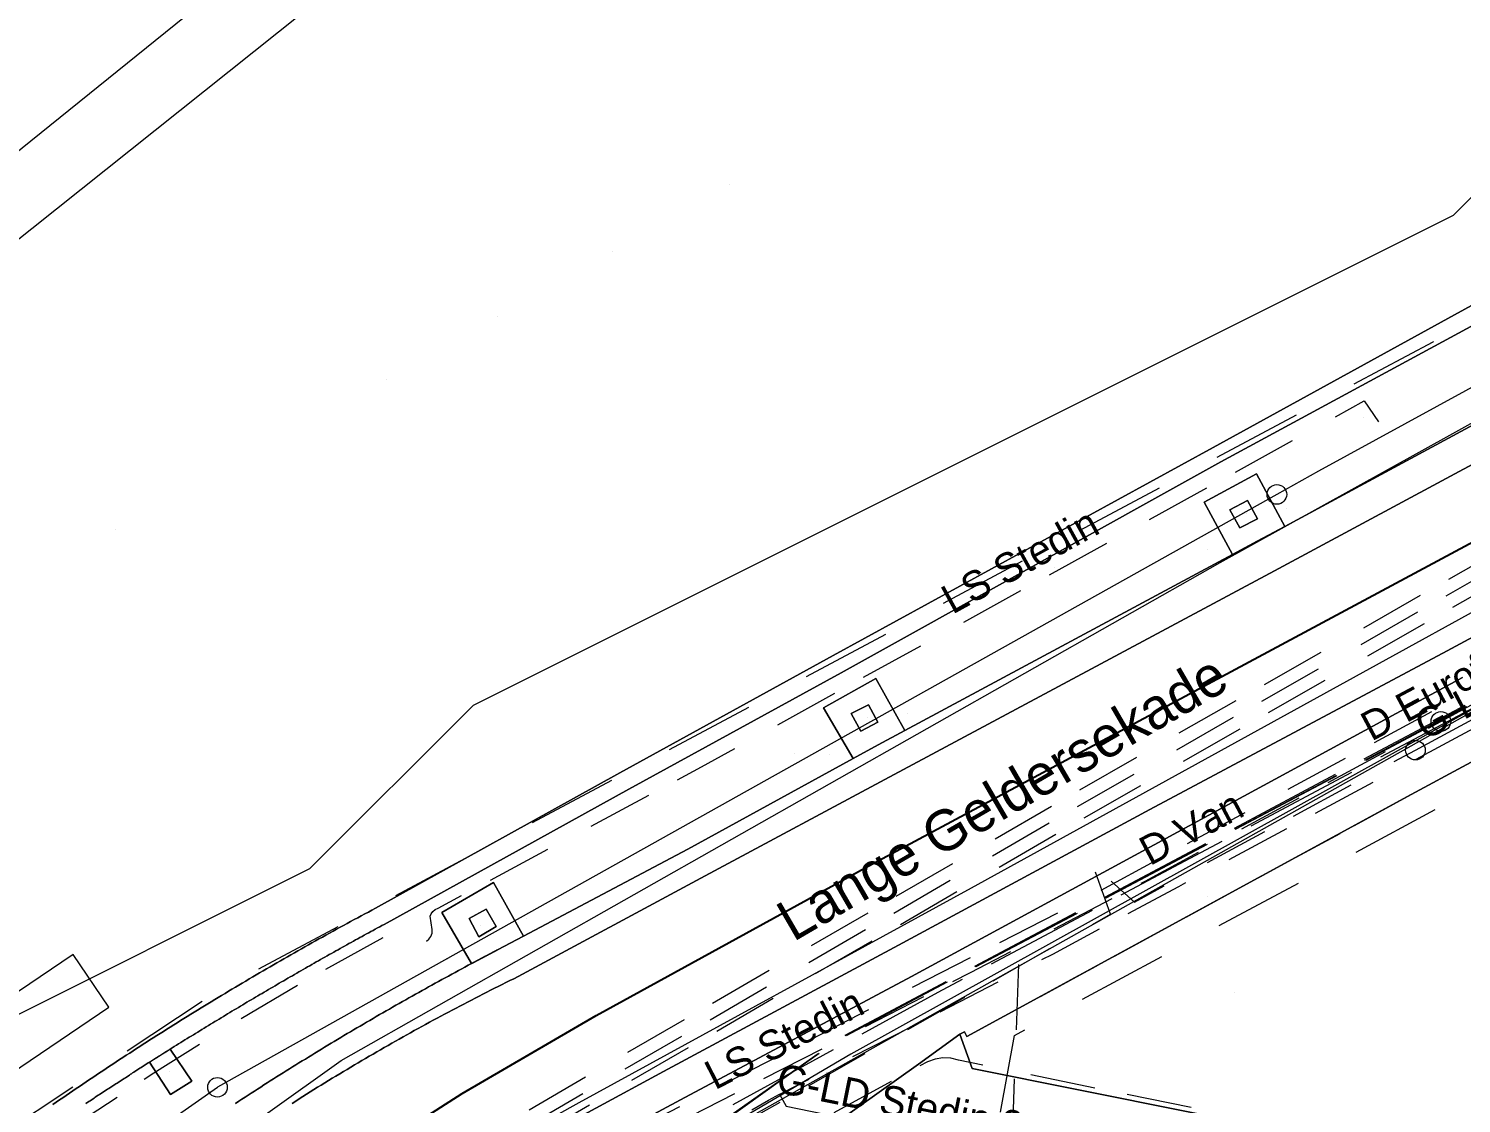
# Model space of a CAD drawing. Header units: metres. Extents: x 0 to 105485, y 0 to 425721.
# Drawn here: x 104823.9 to 104867.75, y 425340.32 to 425373.22 of the extents above; entities that cross this region are included whole.
import ezdxf
from ezdxf.enums import TextEntityAlignment as Align

# ---------------------------------------------------------------- set-up
doc = ezdxf.new("R2010")
doc.units = ezdxf.units.M
doc.header["$MEASUREMENT"] = 0
for name, pattern in [('IE-TERREINAFSCHEIDING_KUNSTMATIG-SO', [11, 4, -1, 4, -2]), ('KG-PERCEEL-SO', [19, 5.5, -4, 5.5, -4]), ('KL-GAS_LD-SO', [13, 4, -2, 4, -3]), ('KL-LS-SO', [13, 4, -2, 4, -3]), ('KL-MS-SO', [13, 4, -2, 4, -3]), ('KL-TELECOM-SO', [9, 7, -2])]:
    doc.linetypes.add(name, pattern=pattern)
for name, color, linetype, lineweight in [('B-OI-KL-DATA_HULPSTUK-S', 90, 'Continuous', 18), ('B-OI-KL-DATA_MANTELBUIS-G', 90, 'Continuous', 18), ('B-OI-KL-DATA_TELECOM-G', 90, 'KL-TELECOM-SO', 18), ('B-OI-KL-DATA_TELECOM-T', 90, 'KL-TELECOM-SO', 18), ('B-OI-KL-ET_HULPSTUK-S', 10, 'Continuous', 18), ('B-OI-KL-ET_LS-G', 190, 'KL-LS-SO', 18), ('B-OI-KL-ET_LS-T', 190, 'KL-LS-SO', 18), ('B-OI-KL-ET_MS-G', 130, 'KL-MS-SO', 18), ('B-OI-KL-GAS_LD-G', 50, 'KL-GAS_LD-SO', 18), ('B-OI-KL-GAS_LD-T', 50, 'KL-GAS_LD-SO', 18), ('B-XX-GK-KADEMUUR-G', 150, 'Continuous', 18), ('B-XX-GR-BOOM-G', 90, 'Continuous', 13), ('B-XX-GR-GROENVOORZIENING-G', 80, 'Continuous', 18), ('B-XX-IE-HERDENKINGSMONUMENT-G', 7, 'Continuous', 18), ('B-XX-IE-MEUBILAIR-G', 7, 'Continuous', 18), ('B-XX-IE-MEUBILAIR_WATERWEGMEUBILAIR-G', 150, 'Continuous', 18), ('B-XX-IE-TERREINAFSCHEIDING_KUNSTMATIG_HEKWERK-G', 20, 'IE-TERREINAFSCHEIDING_KUNSTMATIG-SO', 18), ('B-XX-KG-GRENS_PERCEEL-G', 150, 'KG-PERCEEL-SO', 18), ('B-XX-KW-KUNSTWERK_STEIGER-G', 170, 'Continuous', 18), ('B-XX-OG-BEBOUWING_STRAATNAAM-T', 7, 'Continuous', 18), ('B-XX-OG-GRENS-G', 7, 'Continuous', 18), ('B-XX-OG-WATER_HAVEN-G', 170, 'Continuous', 18), ('B-XX-VH-GESLOTENVERHARDING-G', 10, 'Continuous', 18), ('B-XX-VH-ONVERHARD_ZAND-G', 210, 'Continuous', 18), ('B-XX-VH-OPENVERHARDING_BETONSTRAATSTEEN-G', 90, 'Continuous', 18), ('B-XX-VH-OPENVERHARDING_SIERBESTRATING-G', 90, 'Continuous', 18), ('B-XX-VH-OPENVERHARDING_STRAATBAKSTEEN-G', 90, 'Continuous', 18)]:
    doc.layers.add(name, color=color, linetype=linetype, lineweight=lineweight)
doc.layers.add('GIS-WEGVAKKEN', color=2, linetype='Continuous')

msp = doc.modelspace()

# ---------------------------------------------------------------- linework, layer by layer
at = {"layer": 'B-OI-KL-DATA_HULPSTUK-S'}
for centre in [(104862.1, 425358.96), (104862.1, 425358.96), (104829.68, 425340.81), (104829.68, 425340.81)]:
    msp.add_circle(centre, 0.3, dxfattribs=at)
at = {"layer": 'B-OI-KL-DATA_MANTELBUIS-G', "ltscale": 0.5, "flags": 128}
for points in [[(104889.74, 425375.83), (104886.63, 425372.39), (104863.37, 425359.67), (104862.1, 425358.96)], [(104799.24, 425314.63), (104804.63, 425319.9), (104805.54, 425320.8), (104806.81, 425322.05), (104826.88, 425336.93), (104833.47, 425341.63), (104860.36, 425356.88), (104879.85, 425367.68), (104886.06, 425371.12), (104886.73, 425371.56), (104887.37, 425372.04), (104887.96, 425372.58), (104888.51, 425373.16), (104889.01, 425373.79), (104889.46, 425374.45), (104889.97, 425375), (104890.45, 425375.52)], [(104812.76, 425301.85), (104815.59, 425308.8), (104822.61, 425326.1), (104823.15, 425327.13), (104823.76, 425328.12), (104824.45, 425329.06), (104825.2, 425329.94), (104828.64, 425333.31), (104829.36, 425333.83), (104831.12, 425334.98), (104840.75, 425340.34), (104852.76, 425346.92), (104881.06, 425362.51), (104882.32, 425363.22), (104895.92, 425373.18)], [(104906.97, 425368.44), (104906.94, 425368.4), (104906.17, 425367.3), (104902.22, 425361.65), (104892.71, 425362.61), (104891.59, 425362.75), (104890.46, 425362.8), (104889.33, 425362.74), (104888.21, 425362.58), (104887.11, 425362.33), (104886.03, 425361.98), (104884.99, 425361.54), (104879.01, 425358.45), (104839.67, 425336.35), (104828.03, 425328.9), (104823.01, 425323.59), (104820.31, 425317.24), (104815.59, 425308.8), (104813.34, 425304.79), (104811.19, 425305.22), (104807.76, 425306.58), (104806.41, 425307.11), (104802.64, 425308.61), (104802.64, 425308.61)], [(104862.1, 425358.96), (104829.68, 425340.81)], [(104879.12, 425358.51), (104849.06, 425341.82)], [(104849.06, 425341.82), (104843.91, 425338.79), (104838.83, 425335.62), (104833.84, 425332.32), (104829.03, 425328.96)], [(104796.14, 425280.85), (104796.57, 425282.69), (104798.8, 425292.26), (104799.43, 425295.02), (104802.71, 425309.53), (104803.06, 425311.02), (104803.96, 425314.87), (104805.54, 425320.8), (104806.07, 425322.8), (104817.51, 425332.28), (104829.68, 425340.81)]]:
    msp.add_lwpolyline(points, dxfattribs=at)
at = {"layer": 'B-OI-KL-DATA_TELECOM-G', "ltscale": 0.5, "flags": 128}
for points in [[(104804.18, 425279.81), (104805.36, 425284.85), (104807.82, 425293.82), (104809.06, 425296.35), (104810.51, 425301.27), (104813.02, 425308.39), (104817.82, 425317.66), (104822.44, 425323.78), (104824.53, 425326.02), (104831.18, 425331.11), (104842.74, 425338.79), (104851.73, 425343.72), (104867.99, 425352.37), (104872.6, 425354.9), (104886.84, 425362.72), (104890.36, 425364.46), (104892.8, 425364.99), (104895.12, 425364.84), (104895.55, 425364.92), (104895.84, 425365.16), (104899.86, 425371.49)], [(104804.18, 425279.81), (104805.36, 425284.85), (104807.82, 425293.82), (104809.06, 425296.35), (104810.51, 425301.27), (104813.02, 425308.39), (104817.82, 425317.66), (104822.44, 425323.78), (104824.53, 425326.02), (104831.18, 425331.11), (104842.74, 425338.79), (104851.73, 425343.72), (104867.99, 425352.37), (104872.6, 425354.9), (104886.84, 425362.72), (104890.36, 425364.46), (104892.8, 425364.99), (104895.12, 425364.84), (104895.55, 425364.92), (104895.84, 425365.16), (104899.86, 425371.49)], [(104803.97, 425279.84), (104806.49, 425291.07), (104807.32, 425293.83), (104808.78, 425296.25), (104809.54, 425299.97), (104818.8, 425318.83), (104821.33, 425323.99), (104828.08, 425329.1), (104839.11, 425335.4), (104845.31, 425339.89), (104848.66, 425342.26), (104863.96, 425350.36), (104887.03, 425362.66), (104897.07, 425364.83), (104901.01, 425371)], [(104804.01, 425279.84), (104806.5, 425291.1), (104807.3, 425293.8), (104808.8, 425296.2), (104809.5, 425300), (104818.8, 425318.8), (104821.3, 425324), (104828.1, 425329.1), (104839.1, 425335.4), (104845.3, 425339.9), (104848.7, 425342.3), (104887, 425362.7), (104896.3, 425365), (104900.8, 425371.09)], [(104804.01, 425279.84), (104806.5, 425291.1), (104807.3, 425293.8), (104808.8, 425296.2), (104809.5, 425300), (104818.8, 425318.8), (104821.3, 425324), (104828.1, 425329.1), (104839.1, 425335.4), (104848.7, 425342.3), (104887, 425362.7), (104896.3, 425365), (104900.8, 425371.09)], [(104804.01, 425279.84), (104806.5, 425291.1), (104807.3, 425293.8), (104808.8, 425296.2), (104809.5, 425300), (104818.8, 425318.8), (104821.3, 425324), (104828.1, 425329.1), (104839.1, 425335.4), (104845.3, 425339.9), (104848.7, 425342.3), (104864, 425350.4), (104887, 425362.7), (104896.3, 425365), (104900.8, 425371.09)], [(104804.01, 425279.84), (104806.5, 425291.1), (104807.3, 425293.8), (104808.8, 425296.2), (104809.5, 425300), (104818.8, 425318.8), (104821.3, 425324), (104828.1, 425329.1), (104839.1, 425335.4), (104848.7, 425342.3), (104887, 425362.7), (104896.3, 425365), (104900.8, 425371.09)], [(104804.01, 425279.84), (104806.5, 425291.1), (104807.3, 425293.8), (104808.8, 425296.2), (104809.5, 425300), (104818.8, 425318.8), (104821.3, 425324), (104828.1, 425329.1), (104839.1, 425335.4), (104845.3, 425339.9), (104848.7, 425342.3), (104887, 425362.7), (104896.3, 425365), (104900.8, 425371.09)], [(104804.01, 425279.84), (104806.5, 425291.1), (104807.3, 425293.8), (104808.8, 425296.2), (104809.5, 425300), (104818.8, 425318.8), (104821.3, 425324), (104828.1, 425329.1), (104839.1, 425335.4), (104845.3, 425339.9), (104848.7, 425342.3), (104887, 425362.7), (104896.3, 425365), (104900.8, 425371.09)], [(104804.01, 425279.84), (104806.5, 425291.1), (104807.3, 425293.8), (104808.8, 425296.2), (104809.5, 425300), (104818.8, 425318.8), (104821.3, 425324), (104828.1, 425329.1), (104839.1, 425335.4), (104845.3, 425339.9), (104848.7, 425342.3), (104864, 425350.4), (104887, 425362.7), (104897.1, 425364.8), (104901.05, 425370.98)]]:
    msp.add_lwpolyline(points, dxfattribs=at)
at = {"layer": 'B-OI-KL-ET_HULPSTUK-S'}
for centre in [(104867.12, 425352.01), (104866.34, 425351.13)]:
    msp.add_circle(centre, 0.3, dxfattribs=at)
at = {"layer": 'B-OI-KL-ET_LS-G', "ltscale": 0.5, "flags": 128}
for points in [[(104830.92, 425334.84), (104837.22, 425338.5), (104856, 425349.41), (104892.42, 425370.22), (104893.63, 425370.96), (104894.8, 425371.76), (104895.93, 425372.62), (104896.37, 425372.98)], [(104831.12, 425334.5), (104856.2, 425349.06), (104891.84, 425369.42), (104892.56, 425369.83), (104893.81, 425370.59), (104895.02, 425371.41), (104896.18, 425372.29), (104896.79, 425372.81)], [(104866.34, 425351.13), (104882.03, 425359.6), (104882.2, 425359.7), (104882.38, 425359.79), (104881.84, 425361.43), (104882.94, 425360.08), (104884.26, 425360.67), (104884.99, 425360.95), (104885.73, 425361.2), (104886.48, 425361.43), (104887.23, 425361.64), (104887.99, 425361.82), (104888.76, 425361.97), (104889.53, 425362.1), (104890.31, 425362.21), (104891.09, 425362.29), (104891.87, 425362.34), (104892.65, 425362.37), (104893.43, 425362.37), (104894.22, 425362.35), (104895, 425362.3), (104895.78, 425362.23), (104896.56, 425362.13), (104896.86, 425364.19)], [(104832.96, 425332.55), (104833.17, 425332.84), (104833.42, 425333.11), (104833.69, 425333.36), (104833.98, 425333.58), (104834.13, 425333.67), (104839.57, 425337.1), (104841.23, 425338.42), (104842.06, 425338.85), (104852.72, 425344.32), (104854.22, 425345.11), (104854.71, 425345.36), (104858.07, 425347.12), (104860.53, 425348.45), (104867.12, 425352.01), (104871.21, 425354.22), (104881.73, 425359.91), (104882.69, 425360.38), (104883.67, 425360.82), (104884.67, 425361.21), (104885.68, 425361.56), (104886.71, 425361.86), (104887.76, 425362.11), (104888.81, 425362.32), (104889.87, 425362.48), (104890.94, 425362.6), (104892.02, 425362.66), (104893.1, 425362.68), (104894.17, 425362.65), (104895.25, 425362.58), (104896.32, 425362.45), (104897.39, 425362.28), (104898.44, 425362.07)], [(104819.76, 425335.57), (104820.18, 425335.85), (104820.44, 425336.33), (104825.43, 425339.73), (104827.73, 425341.25), (104830.06, 425342.71), (104832.43, 425344.11), (104834.84, 425345.44), (104834.98, 425345.54), (104835.14, 425345.59), (104835.3, 425345.58), (104835.42, 425345.52), (104835.66, 425345.32), (104835.75, 425345.26), (104835.85, 425345.23), (104835.96, 425345.24), (104836.06, 425345.27), (104836.15, 425345.34), (104836.21, 425345.43), (104836.25, 425345.53), (104836.25, 425345.64), (104836.19, 425346.05), (104836.22, 425346.12), (104836.27, 425346.19), (104836.34, 425346.25), (104836.43, 425346.29), (104844.49, 425350.62), (104864.77, 425361.82), (104865.21, 425361.18)], [(104836.9, 425331.65), (104837.08, 425331.61), (104837.25, 425332.53), (104837.28, 425332.58), (104837.33, 425332.62), (104841.57, 425335.04), (104841.74, 425335.19), (104841.85, 425335.38), (104841.89, 425335.58), (104841.87, 425335.78), (104841.78, 425335.96), (104841.62, 425336.09), (104841.43, 425336.18), (104841.21, 425336.2), (104841.05, 425336.2), (104840.9, 425336.18), (104840.76, 425336.13), (104840.62, 425336.07), (104836.55, 425333.36), (104831.55, 425330.03), (104831.43, 425329.98), (104831.31, 425329.98), (104831.19, 425330.01), (104831.1, 425330.08), (104830.45, 425331.49), (104831.38, 425330.69), (104831.48, 425330.64), (104831.6, 425330.62), (104831.71, 425330.63), (104831.82, 425330.67), (104836.61, 425333.86), (104840.12, 425336.2), (104841.04, 425337.03), (104857.01, 425346.11), (104856.47, 425347.63), (104857.74, 425346.48), (104866.34, 425351.13)], [(104888.59, 425349.52), (104885.9, 425339.21), (104885.83, 425338.83), (104885.72, 425338.46), (104885.57, 425338.12), (104885.39, 425337.8), (104885.18, 425337.51), (104884.94, 425337.26), (104884.67, 425337.06), (104884.39, 425336.89), (104882.75, 425336.33), (104882.35, 425336.21), (104881.94, 425336.11), (104881.52, 425336.04), (104881.1, 425336), (104880.68, 425335.99), (104880.26, 425336.01), (104879.84, 425336.05), (104879.42, 425336.12), (104863.53, 425339.36), (104852.36, 425341.64), (104852.12, 425341.7), (104851.88, 425341.71), (104851.64, 425341.67), (104851.41, 425341.59), (104847.56, 425339.5), (104847.41, 425339.36), (104847.32, 425339.17), (104846.1, 425333.48), (104841.33, 425334.39), (104837.66, 425332.31), (104837.44, 425331.18), (104836.82, 425331.31)], [(104855.75, 425337.77), (104856.07, 425339.4), (104854.03, 425339.81), (104854.22, 425345.11)]]:
    msp.add_lwpolyline(points, dxfattribs=at)
at = {"layer": 'B-OI-KL-ET_MS-G', "ltscale": 0.5, "flags": 128}
for points in [[(104831, 425335.35), (104855.81, 425349.77), (104892.08, 425370.48), (104893.31, 425371.23), (104894.5, 425372.04), (104895.65, 425372.91), (104895.95, 425373.17)], [(104803.6, 425279.89), (104805.35, 425287.62), (104806.49, 425292.52), (104808.32, 425300.04), (104809.07, 425302.57), (104809.8, 425304.57), (104810.57, 425306.47), (104812, 425309.57), (104812.87, 425311.4), (104813.7, 425313.07), (104814.65, 425314.59), (104815.44, 425316.07), (104816.9, 425318.47), (104817.91, 425320.08), (104819.04, 425321.71), (104820.74, 425323.79), (104825.81, 425329.51), (104838.75, 425338.35), (104840.32, 425338.42), (104856.21, 425346.57), (104881.54, 425360.25), (104884.85, 425361.72), (104886.47, 425362.24), (104888.99, 425362.81), (104890.74, 425363.04), (104893.57, 425363.16), (104895.55, 425363.04), (104897.04, 425362.85), (104902.96, 425361.12), (104904.2, 425360.65), (104904.34, 425360.63), (104904.47, 425360.67), (104904.58, 425360.74), (104904.66, 425360.86), (104907.35, 425368.28)]]:
    msp.add_lwpolyline(points, dxfattribs=at)
at = {"layer": 'B-OI-KL-GAS_LD-G', "ltscale": 0.5, "flags": 128}
for points in [[(104812.11, 425307.81), (104812.31, 425308.46), (104812.51, 425308.94), (104813.88, 425312.29), (104816.01, 425315.61), (104817.41, 425317.45), (104818.8, 425319.28), (104821.97, 425323.25), (104823.4, 425325.27), (104824.73, 425326.96), (104826.81, 425328.92), (104828.96, 425330.54), (104831.18, 425330.59), (104832.72, 425331.63), (104832.98, 425331.81), (104837.71, 425335.01), (104842.63, 425338.12), (104846.54, 425340.42), (104846.88, 425340.6), (104846.91, 425340.61), (104855.24, 425344.89), (104859.1, 425346.96), (104865.94, 425350.63), (104880.12, 425358.24), (104884.73, 425361.01), (104887.04, 425362.05), (104887.69, 425362.26), (104889.19, 425362.65), (104890.39, 425362.88), (104893.17, 425363.02), (104895.97, 425362.66), (104899.71, 425361.77), (104905.72, 425359.66)], [(104846.88, 425340.6), (104847.08, 425340.23), (104858.58, 425337.91), (104858.44, 425337.23)]]:
    msp.add_lwpolyline(points, dxfattribs=at)
at = {"layer": 'B-XX-GK-KADEMUUR-G', "ltscale": 0.5}
for points in [[(104871.754, 425366.77), (104860.147, 425360.4), (104848.525, 425354.03), (104841.997, 425350.434), (104834.514, 425346.29), (104834.514, 425346.29), (104834.405, 425346.232), (104834.297, 425346.174), (104834.188, 425346.116), (104834.08, 425346.058), (104833.972, 425346), (104833.863, 425345.942), (104833.755, 425345.883), (104833.647, 425345.824), (104833.539, 425345.766), (104833.431, 425345.707), (104833.323, 425345.648), (104833.216, 425345.588), (104833.108, 425345.529), (104833, 425345.47), (104832.893, 425345.41), (104832.785, 425345.35), (104832.678, 425345.29), (104832.57, 425345.23), (104832.463, 425345.17), (104832.356, 425345.11), (104832.249, 425345.049), (104832.142, 425344.989), (104832.035, 425344.928), (104831.928, 425344.867), (104831.821, 425344.806), (104831.714, 425344.745), (104831.608, 425344.684), (104831.501, 425344.623), (104831.394, 425344.561), (104831.288, 425344.5), (104831.182, 425344.438), (104831.075, 425344.376), (104830.969, 425344.314), (104830.863, 425344.252), (104830.757, 425344.189), (104830.651, 425344.127), (104830.545, 425344.064), (104830.439, 425344.002), (104830.334, 425343.939), (104830.228, 425343.876), (104830.122, 425343.813), (104830.017, 425343.75), (104829.911, 425343.686), (104829.806, 425343.623), (104829.701, 425343.559), (104829.596, 425343.495), (104829.491, 425343.431), (104829.386, 425343.367), (104829.281, 425343.303), (104829.176, 425343.239), (104829.071, 425343.175), (104828.966, 425343.11), (104828.862, 425343.045), (104828.757, 425342.981), (104828.653, 425342.916), (104828.548, 425342.851), (104828.444, 425342.785), (104828.34, 425342.72), (104828.236, 425342.655), (104828.132, 425342.589), (104828.028, 425342.523), (104827.924, 425342.457), (104827.82, 425342.391), (104827.716, 425342.325), (104827.613, 425342.259), (104827.509, 425342.193), (104827.406, 425342.126), (104827.302, 425342.059), (104827.199, 425341.993), (104827.096, 425341.926), (104826.993, 425341.859), (104826.89, 425341.792), (104826.787, 425341.724), (104826.684, 425341.657), (104826.581, 425341.589), (104826.478, 425341.522), (104826.376, 425341.454), (104826.273, 425341.386), (104826.171, 425341.318), (104826.068, 425341.25), (104825.966, 425341.181), (104825.864, 425341.113), (104825.762, 425341.044), (104825.66, 425340.976), (104825.558, 425340.907), (104825.456, 425340.838), (104825.354, 425340.769), (104825.253, 425340.7), (104825.151, 425340.63), (104825.05, 425340.561), (104824.948, 425340.491), (104824.847, 425340.422), (104824.746, 425340.352), (104824.644, 425340.282)], [(104825.654, 425340.314), (104825.685, 425340.335), (104825.717, 425340.356), (104825.748, 425340.377), (104825.78, 425340.398), (104825.812, 425340.419), (104825.843, 425340.44), (104825.875, 425340.461), (104825.907, 425340.482), (104825.939, 425340.503), (104825.97, 425340.524), (104826.002, 425340.544), (104826.034, 425340.565), (104826.065, 425340.586), (104826.097, 425340.607), (104826.129, 425340.628), (104826.161, 425340.649), (104826.192, 425340.669), (104826.224, 425340.69), (104826.256, 425340.711), (104826.288, 425340.732), (104826.319, 425340.753), (104826.351, 425340.773), (104826.383, 425340.794), (104826.415, 425340.815), (104826.447, 425340.836), (104826.478, 425340.856), (104826.51, 425340.877), (104826.542, 425340.898), (104826.574, 425340.918), (104826.606, 425340.939), (104826.638, 425340.96), (104826.669, 425340.98), (104826.701, 425341.001), (104826.733, 425341.022), (104826.765, 425341.042), (104826.797, 425341.063), (104826.829, 425341.084), (104826.861, 425341.104), (104826.893, 425341.125), (104826.925, 425341.145), (104826.956, 425341.166), (104826.988, 425341.186), (104827.02, 425341.207), (104827.052, 425341.227), (104827.084, 425341.248), (104827.116, 425341.269), (104827.148, 425341.289), (104827.18, 425341.31), (104827.212, 425341.33), (104827.244, 425341.35), (104827.276, 425341.371), (104827.308, 425341.391), (104827.34, 425341.412), (104827.372, 425341.432), (104827.404, 425341.453), (104827.436, 425341.473), (104827.468, 425341.493), (104827.5, 425341.514), (104827.532, 425341.534), (104827.564, 425341.555), (104827.596, 425341.575), (104827.596, 425341.575), (104827.602, 425341.579), (104827.609, 425341.583), (104827.615, 425341.587), (104827.622, 425341.591), (104827.628, 425341.595), (104827.634, 425341.599), (104827.641, 425341.603), (104827.647, 425341.608), (104827.653, 425341.612), (104827.66, 425341.616), (104827.666, 425341.62), (104827.673, 425341.624), (104827.679, 425341.628), (104827.685, 425341.632), (104827.692, 425341.636), (104827.698, 425341.64), (104827.704, 425341.644), (104827.711, 425341.648), (104827.717, 425341.652), (104827.724, 425341.656), (104827.73, 425341.66), (104827.736, 425341.664), (104827.743, 425341.668), (104827.749, 425341.673), (104827.755, 425341.677), (104827.762, 425341.681), (104827.768, 425341.685), (104827.775, 425341.689), (104827.781, 425341.693), (104827.787, 425341.697), (104827.794, 425341.701), (104827.8, 425341.705), (104827.807, 425341.709), (104827.813, 425341.713), (104827.819, 425341.717), (104827.826, 425341.721), (104827.832, 425341.725), (104827.839, 425341.729), (104827.845, 425341.733), (104827.851, 425341.737), (104827.858, 425341.741), (104827.864, 425341.745), (104827.87, 425341.749), (104827.877, 425341.754), (104827.883, 425341.758), (104827.89, 425341.762), (104827.896, 425341.766), (104827.902, 425341.77), (104827.909, 425341.774), (104827.915, 425341.778), (104827.922, 425341.782), (104827.928, 425341.786), (104827.934, 425341.79), (104827.941, 425341.794), (104827.947, 425341.798), (104827.954, 425341.802), (104827.96, 425341.806), (104827.966, 425341.81), (104827.973, 425341.814), (104827.979, 425341.818), (104827.986, 425341.822), (104827.992, 425341.826), (104827.998, 425341.83), (104828.005, 425341.834), (104828.011, 425341.838), (104828.018, 425341.842), (104828.024, 425341.846), (104828.03, 425341.85), (104828.037, 425341.854), (104828.043, 425341.858), (104828.05, 425341.862), (104828.056, 425341.867), (104828.062, 425341.871), (104828.069, 425341.875), (104828.075, 425341.879), (104828.082, 425341.883), (104828.088, 425341.887), (104828.094, 425341.891), (104828.101, 425341.895), (104828.107, 425341.899), (104828.114, 425341.903), (104828.12, 425341.907), (104828.126, 425341.911), (104828.133, 425341.915), (104828.139, 425341.919), (104828.146, 425341.923), (104828.152, 425341.927), (104828.158, 425341.931), (104828.165, 425341.935), (104828.171, 425341.939), (104828.178, 425341.943), (104828.184, 425341.947), (104828.191, 425341.951), (104828.197, 425341.955), (104828.203, 425341.959), (104828.21, 425341.963), (104828.216, 425341.967), (104828.223, 425341.971), (104828.229, 425341.975), (104828.229, 425341.975), (104828.294, 425342.016), (104828.359, 425342.056), (104828.424, 425342.097), (104828.489, 425342.137), (104828.554, 425342.178), (104828.619, 425342.218), (104828.684, 425342.259), (104828.749, 425342.299), (104828.814, 425342.34), (104828.879, 425342.38), (104828.945, 425342.42), (104829.01, 425342.46), (104829.075, 425342.501), (104829.14, 425342.541), (104829.206, 425342.581), (104829.271, 425342.621), (104829.336, 425342.661), (104829.402, 425342.701), (104829.467, 425342.741), (104829.533, 425342.781), (104829.598, 425342.82), (104829.663, 425342.86), (104829.729, 425342.9), (104829.794, 425342.94), (104829.86, 425342.979), (104829.926, 425343.019), (104829.991, 425343.059), (104830.057, 425343.098), (104830.122, 425343.138), (104830.188, 425343.177), (104830.254, 425343.217), (104830.32, 425343.256), (104830.385, 425343.295), (104830.451, 425343.335), (104830.517, 425343.374), (104830.583, 425343.413), (104830.649, 425343.452), (104830.714, 425343.491), (104830.78, 425343.53), (104830.846, 425343.569), (104830.912, 425343.608), (104830.978, 425343.647), (104831.044, 425343.686), (104831.11, 425343.725), (104831.176, 425343.764), (104831.242, 425343.803), (104831.308, 425343.842), (104831.375, 425343.88), (104831.441, 425343.919), (104831.507, 425343.958), (104831.573, 425343.996), (104831.639, 425344.035), (104831.706, 425344.073), (104831.772, 425344.112), (104831.838, 425344.15), (104831.904, 425344.188), (104831.971, 425344.227), (104832.037, 425344.265), (104832.104, 425344.303), (104832.17, 425344.341), (104832.236, 425344.38), (104832.303, 425344.418), (104832.369, 425344.456), (104832.436, 425344.494), (104832.502, 425344.532), (104832.569, 425344.57), (104832.636, 425344.608), (104832.702, 425344.646), (104832.769, 425344.683), (104832.835, 425344.721), (104832.902, 425344.759), (104832.969, 425344.797), (104833.036, 425344.834), (104833.102, 425344.872), (104833.169, 425344.909), (104833.236, 425344.947), (104833.303, 425344.984), (104833.37, 425345.022), (104833.436, 425345.059), (104833.503, 425345.097), (104833.57, 425345.134), (104833.637, 425345.171), (104833.704, 425345.208), (104833.771, 425345.246), (104833.838, 425345.283), (104833.905, 425345.32), (104833.972, 425345.357), (104834.039, 425345.394), (104834.107, 425345.431), (104834.174, 425345.468), (104834.241, 425345.505), (104834.308, 425345.541), (104834.375, 425345.578), (104834.442, 425345.615), (104834.51, 425345.652), (104834.577, 425345.688), (104834.644, 425345.725), (104834.712, 425345.761), (104834.779, 425345.798), (104834.779, 425345.798), (104842.268, 425349.935), (104848.768, 425353.495), (104860.384, 425359.952), (104871.973, 425366.233)]]:
    msp.add_lwpolyline(points, dxfattribs=at)
at = {"layer": 'B-XX-GR-BOOM-G', "color": 0, "true_color": 0x604a38}
for points in [[(104861.171, 425358.375, 2.525), (104861.171, 425358.375, 5.325)], [(104849.577, 425352.14, 2.581), (104849.577, 425352.14, 5.381)], [(104837.74, 425345.764, 2.649), (104837.74, 425345.764, 5.449)], [(104860.813, 425343.714, 2.861), (104860.813, 425343.714, 5.661)]]:
    msp.add_polyline3d(points, dxfattribs=at)
at = {"layer": 'B-XX-GR-GROENVOORZIENING-G', "ltscale": 0.5}
msp.add_lwpolyline([(104869.617, 425351.615), (104866.214, 425349.771), (104852.615, 425342.37), (104852.541, 425342.505), (104852.403, 425342.432), (104852.779, 425341.385), (104865.942, 425338.747), (104878.719, 425336.142)], dxfattribs=at)
at = {"layer": 'B-XX-IE-HERDENKINGSMONUMENT-G', "color": 0, "true_color": 0x604a38}
msp.add_polyline3d([(104828.221, 425341.294, 2.726), (104828.221, 425341.294, 4.226)], dxfattribs=at)
at = {"layer": 'B-XX-IE-MEUBILAIR-G', "color": 0, "true_color": 0x604a38}
for points in [[(104864.764, 425361.307, 2.509), (104864.764, 425361.307, 4.009)], [(104866.773, 425361.41, 2.53), (104866.773, 425361.41, 5.53)], [(104862.402, 425358.533, 2.521), (104862.402, 425358.533, 5.521)], [(104859.984, 425357.28, 2.537), (104859.984, 425357.28, 5.537)], [(104855.298, 425356.725, 2.542), (104855.298, 425356.725, 4.042)], [(104850.809, 425352.257, 2.576), (104850.809, 425352.257, 5.576)], [(104847.349, 425351.041, 2.597), (104847.349, 425351.041, 4.097)], [(104848.395, 425351, 2.598), (104848.395, 425351, 5.598)], [(104866.214, 425349.771, 2.76), (104866.214, 425349.771, 5.76)], [(104843.853, 425348.98, 2.633), (104843.853, 425348.98, 5.633)], [(104864.515, 425348.846, 2.771), (104864.515, 425348.846, 5.771)], [(104862.815, 425347.921, 2.772), (104862.815, 425347.921, 5.772)], [(104861.115, 425346.996, 2.774), (104861.115, 425346.996, 5.774)], [(104859.981, 425346.65, 2.776), (104859.981, 425346.65, 5.776)], [(104839.146, 425345.986, 2.651), (104839.146, 425345.986, 5.651)], [(104859.415, 425346.07, 2.785), (104859.415, 425346.07, 5.785)], [(104853.126, 425345.567, 2.678), (104853.126, 425345.567, 4.178)], [(104857.716, 425345.146, 2.789), (104857.716, 425345.146, 5.789)], [(104836.714, 425344.72, 2.663), (104836.714, 425344.72, 5.663)], [(104856.015, 425344.22, 2.793), (104856.015, 425344.22, 5.793)], [(104854.316, 425343.296, 2.801), (104854.316, 425343.296, 5.801)], [(104830.738, 425343.205, 2.696), (104830.738, 425343.205, 4.196)], [(104852.615, 425342.37, 2.805), (104852.615, 425342.37, 5.805)], [(104851.084, 425341.465, 2.786), (104851.084, 425341.465, 5.786)], [(104849.652, 425340.562, 2.791), (104849.652, 425340.562, 5.791)]]:
    msp.add_polyline3d(points, dxfattribs=at)
at = {"layer": 'B-XX-IE-MEUBILAIR_WATERWEGMEUBILAIR-G', "color": 0, "true_color": 0x604a38}
for points in [[(104845.339, 425368.455, 0), (104845.339, 425368.455, 1.5)], [(104841.777, 425366.383, 0), (104841.777, 425366.383, 1.5)], [(104838.256, 425364.4, 0), (104838.256, 425364.4, 1.5)], [(104834.845, 425362.469, 0), (104834.845, 425362.469, 1.5)], [(104826.548, 425357.878, 0), (104826.548, 425357.878, 1.5)]]:
    msp.add_polyline3d(points, dxfattribs=at)
at = {"layer": 'B-XX-IE-TERREINAFSCHEIDING_KUNSTMATIG_HEKWERK-G', "ltscale": 0.5, "flags": 128}
for points in [[(104869.617, 425351.615), (104866.214, 425349.771)], [(104852.615, 425342.37), (104866.214, 425349.771)]]:
    msp.add_lwpolyline(points, dxfattribs=at)
at = {"layer": 'B-XX-IE-TERREINAFSCHEIDING_KUNSTMATIG_HEKWERK-G', "color": 0, "ltscale": 0.5, "true_color": 0x8c7868}
for points in [[(104869.617, 425351.615, 2.754), (104867.916, 425350.693, 2.765), (104866.214, 425349.771, 2.76)], [(104852.615, 425342.37, 2.805), (104854.882, 425343.604, 2.794), (104857.148, 425344.837, 2.787), (104859.414, 425346.07, 2.785), (104861.681, 425347.304, 2.776), (104863.947, 425348.537, 2.778), (104866.214, 425349.771, 2.76)]]:
    msp.add_polyline3d(points, dxfattribs=at)
at = {"layer": 'B-XX-KG-GRENS_PERCEEL-G', "ltscale": 0.5, "flags": 128}
for points in [[(104800.173, 425322.245), (104812.813, 425332.586), (104829.721, 425343.786), (104866.88, 425363.631), (104886.387, 425374.096), (104910.596, 425401.24)], [(104852.163, 425332.006), (104852.36, 425333.089), (104846.957, 425334.24), (104848.052, 425339.321), (104853.31, 425338.262), (104854.075, 425342.396), (104894.37, 425364.047), (104895.449, 425369.921), (104914.527, 425357.252), (104956.374, 425338.678), (104958.097, 425335.972), (104956.128, 425329.207), (104954.311, 425322.734), (104952.84, 425316.888), (104951.846, 425313.21), (104951.473, 425310.275), (104950.285, 425293.415), (104950.047, 425292.861), (104949.493, 425292.227), (104948.621, 425291.594), (104947.592, 425291.119), (104946.879, 425290.169), (104946.008, 425288.665), (104945.136, 425286.845), (104943.869, 425284.945), (104941.968, 425283.045), (104940.305, 425281.699), (104937.929, 425280.433), (104935.552, 425279.641), (104933.018, 425279.245), (104916.796, 425281.135)]]:
    msp.add_lwpolyline(points, dxfattribs=at)
at = {"layer": 'B-XX-KW-KUNSTWERK_STEIGER-G', "ltscale": 0.5}
msp.add_lwpolyline([(104867.695, 425413.31), (104866.537, 425414.782), (104868.915, 425416.509), (104868.716, 425416.778), (104867.815, 425417.997), (104862.708, 425414.036), (104863.749, 425412.758), (104863.397, 425412.503), (104862.717, 425411.902), (104857.413, 425418.114), (104855.909, 425416.895), (104861.326, 425410.731), (104860.497, 425410.069), (104863.052, 425406.872), (104865.366, 425404.06), (104860.981, 425400), (104842.781, 425384.964), (104818.096, 425365.039), (104819.461, 425363.488), (104845.189, 425384.007), (104864.903, 425400), (104870.624, 425404.939), (104865.655, 425411.056), (104867.695, 425412.601)], close=True, dxfattribs=at)
msp.add_lwpolyline([(104811.39, 425333.121), (104826.357, 425343.258), (104825.259, 425344.879), (104814.903, 425337.865)], dxfattribs=at)
at = {"layer": 'B-XX-OG-GRENS-G'}
msp.add_polyline3d([(104887.5, 425427.5, 1.567), (104892.5, 425417.5, 1.162), (104897.5, 425412.5, 1.317), (104902.5, 425407.5, 0.997), (104902.5, 425397.5, 2.066), (104897.5, 425392.5, 1.45), (104887.5, 425382.5, 2.342), (104877.5, 425372.5, 2.399), (104872.5, 425372.5, 2.411), (104867.5, 425367.5, 2.396), (104857.5, 425362.5, 2.473), (104847.5, 425357.5, 2.528), (104837.5, 425352.5, 2.596), (104832.5, 425347.5, 2.651), (104822.5, 425342.5, 2.668), (104817.5, 425337.5, 2.711), (104807.5, 425332.5, 2.715), (104792.5, 425332.5, 2.764)], dxfattribs=at)
at = {"layer": 'B-XX-OG-WATER_HAVEN-G', "ltscale": 0.5}
msp.add_lwpolyline([(104824.644, 425340.282), (104824.746, 425340.352), (104824.847, 425340.422), (104824.948, 425340.491), (104825.05, 425340.561), (104825.151, 425340.63), (104825.253, 425340.7), (104825.354, 425340.769), (104825.456, 425340.838), (104825.558, 425340.907), (104825.66, 425340.976), (104825.762, 425341.044), (104825.864, 425341.113), (104825.966, 425341.181), (104826.068, 425341.25), (104826.171, 425341.318), (104826.273, 425341.386), (104826.376, 425341.454), (104826.478, 425341.522), (104826.581, 425341.589), (104826.684, 425341.657), (104826.787, 425341.724), (104826.89, 425341.792), (104826.993, 425341.859), (104827.096, 425341.926), (104827.199, 425341.993), (104827.302, 425342.059), (104827.406, 425342.126), (104827.509, 425342.193), (104827.613, 425342.259), (104827.716, 425342.325), (104827.82, 425342.391), (104827.924, 425342.457), (104828.028, 425342.523), (104828.132, 425342.589), (104828.236, 425342.655), (104828.34, 425342.72), (104828.444, 425342.785), (104828.548, 425342.851), (104828.653, 425342.916), (104828.757, 425342.981), (104828.862, 425343.045), (104828.966, 425343.11), (104829.071, 425343.175), (104829.176, 425343.239), (104829.281, 425343.303), (104829.386, 425343.367), (104829.491, 425343.431), (104829.596, 425343.495), (104829.701, 425343.559), (104829.806, 425343.623), (104829.911, 425343.686), (104830.017, 425343.75), (104830.122, 425343.813), (104830.228, 425343.876), (104830.334, 425343.939), (104830.439, 425344.002), (104830.545, 425344.064), (104830.651, 425344.127), (104830.757, 425344.189), (104830.863, 425344.252), (104830.969, 425344.314), (104831.075, 425344.376), (104831.182, 425344.438), (104831.288, 425344.5), (104831.394, 425344.561), (104831.501, 425344.623), (104831.608, 425344.684), (104831.714, 425344.745), (104831.821, 425344.806), (104831.928, 425344.867), (104832.035, 425344.928), (104832.142, 425344.989), (104832.249, 425345.049), (104832.356, 425345.11), (104832.463, 425345.17), (104832.57, 425345.23), (104832.678, 425345.29), (104832.785, 425345.35), (104832.893, 425345.41), (104833, 425345.47), (104833.108, 425345.529), (104833.216, 425345.588), (104833.323, 425345.648), (104833.431, 425345.707), (104833.539, 425345.766), (104833.647, 425345.824), (104833.755, 425345.883), (104833.863, 425345.942), (104833.972, 425346), (104834.08, 425346.058), (104834.188, 425346.116), (104834.297, 425346.174), (104834.405, 425346.232), (104834.514, 425346.29), (104834.514, 425346.29), (104841.997, 425350.434), (104848.525, 425354.03), (104860.147, 425360.4), (104871.754, 425366.77)], dxfattribs=at)
at = {"layer": 'B-XX-VH-GESLOTENVERHARDING-G', "ltscale": 0.5}
for points in [[(104862.34, 425357.982), (104861.479, 425359.594), (104859.878, 425358.723), (104860.74, 425357.12), (104861.5, 425357.529)], [(104861.506, 425358.216), (104860.966, 425357.933), (104860.664, 425358.484), (104861.197, 425358.774)], [(104850.718, 425351.736), (104849.825, 425353.324), (104848.226, 425352.428), (104849.135, 425350.877), (104849.897, 425351.295)], [(104849.071, 425352.249), (104849.599, 425352.521), (104849.892, 425351.988), (104849.365, 425351.714)], [(104837.457, 425344.598), (104837.465, 425344.602), (104837.473, 425344.607), (104837.481, 425344.611), (104837.489, 425344.615), (104837.497, 425344.619), (104837.505, 425344.624), (104837.513, 425344.628), (104837.521, 425344.632), (104837.529, 425344.636), (104837.537, 425344.641), (104837.545, 425344.645), (104837.552, 425344.649), (104837.56, 425344.653), (104837.568, 425344.658), (104837.576, 425344.662), (104837.584, 425344.666), (104837.592, 425344.67), (104837.6, 425344.675), (104837.608, 425344.679), (104837.616, 425344.683), (104837.624, 425344.687), (104837.632, 425344.691), (104837.64, 425344.696), (104837.648, 425344.7), (104837.656, 425344.704), (104837.664, 425344.708), (104837.672, 425344.713), (104837.68, 425344.717), (104837.688, 425344.721), (104837.696, 425344.725), (104837.704, 425344.73), (104837.712, 425344.734), (104837.72, 425344.738), (104837.728, 425344.742), (104837.736, 425344.746), (104837.744, 425344.751), (104837.752, 425344.755), (104837.76, 425344.759), (104837.768, 425344.763), (104837.776, 425344.768), (104837.784, 425344.772), (104837.792, 425344.776), (104837.8, 425344.78), (104837.807, 425344.784), (104837.815, 425344.789), (104837.823, 425344.793), (104837.831, 425344.797), (104837.839, 425344.801), (104837.847, 425344.806), (104837.855, 425344.81), (104837.863, 425344.814), (104837.871, 425344.818), (104837.879, 425344.822), (104837.887, 425344.827), (104837.895, 425344.831), (104837.903, 425344.835), (104837.911, 425344.839), (104837.919, 425344.843), (104837.927, 425344.848), (104837.935, 425344.852), (104837.943, 425344.856), (104837.951, 425344.86), (104837.959, 425344.864), (104837.967, 425344.869), (104837.975, 425344.873), (104837.983, 425344.877), (104837.991, 425344.881), (104837.999, 425344.885), (104838.007, 425344.89), (104838.015, 425344.894), (104838.023, 425344.898), (104838.031, 425344.902), (104838.039, 425344.906), (104838.047, 425344.911), (104838.055, 425344.915), (104838.063, 425344.919), (104838.071, 425344.923), (104838.079, 425344.927), (104838.087, 425344.932), (104838.095, 425344.936), (104838.103, 425344.94), (104838.111, 425344.944), (104838.119, 425344.948), (104838.127, 425344.952), (104838.135, 425344.957), (104838.143, 425344.961), (104838.151, 425344.965), (104838.159, 425344.969), (104838.167, 425344.973), (104838.175, 425344.977), (104838.183, 425344.982), (104838.191, 425344.986), (104838.199, 425344.99), (104838.207, 425344.994), (104838.215, 425344.998), (104838.223, 425345.003), (104838.231, 425345.007), (104838.239, 425345.011), (104838.247, 425345.015), (104838.247, 425345.015), (104839.044, 425345.437), (104838.127, 425347.077), (104836.551, 425346.164)], [(104837.387, 425345.977), (104837.905, 425346.268), (104838.205, 425345.731), (104837.681, 425345.42)], [(104827.596, 425341.575), (104828.241, 425340.591), (104828.895, 425340.993), (104828.229, 425341.975), (104828.229, 425341.975), (104828.223, 425341.971), (104828.216, 425341.967), (104828.21, 425341.963), (104828.203, 425341.959), (104828.197, 425341.955), (104828.191, 425341.951), (104828.184, 425341.947), (104828.178, 425341.943), (104828.171, 425341.939), (104828.165, 425341.935), (104828.158, 425341.931), (104828.152, 425341.927), (104828.146, 425341.923), (104828.139, 425341.919), (104828.133, 425341.915), (104828.126, 425341.911), (104828.12, 425341.907), (104828.114, 425341.903), (104828.107, 425341.899), (104828.101, 425341.895), (104828.094, 425341.891), (104828.088, 425341.887), (104828.082, 425341.883), (104828.075, 425341.879), (104828.069, 425341.875), (104828.062, 425341.871), (104828.056, 425341.867), (104828.05, 425341.862), (104828.043, 425341.858), (104828.037, 425341.854), (104828.03, 425341.85), (104828.024, 425341.846), (104828.018, 425341.842), (104828.011, 425341.838), (104828.005, 425341.834), (104827.998, 425341.83), (104827.992, 425341.826), (104827.986, 425341.822), (104827.979, 425341.818), (104827.973, 425341.814), (104827.966, 425341.81), (104827.96, 425341.806), (104827.954, 425341.802), (104827.947, 425341.798), (104827.941, 425341.794), (104827.934, 425341.79), (104827.928, 425341.786), (104827.922, 425341.782), (104827.915, 425341.778), (104827.909, 425341.774), (104827.902, 425341.77), (104827.896, 425341.766), (104827.89, 425341.762), (104827.883, 425341.758), (104827.877, 425341.754), (104827.87, 425341.749), (104827.864, 425341.745), (104827.858, 425341.741), (104827.851, 425341.737), (104827.845, 425341.733), (104827.839, 425341.729), (104827.832, 425341.725), (104827.826, 425341.721), (104827.819, 425341.717), (104827.813, 425341.713), (104827.807, 425341.709), (104827.8, 425341.705), (104827.794, 425341.701), (104827.787, 425341.697), (104827.781, 425341.693), (104827.775, 425341.689), (104827.768, 425341.685), (104827.762, 425341.681), (104827.755, 425341.677), (104827.749, 425341.673), (104827.743, 425341.668), (104827.736, 425341.664), (104827.73, 425341.66), (104827.724, 425341.656), (104827.717, 425341.652), (104827.711, 425341.648), (104827.704, 425341.644), (104827.698, 425341.64), (104827.692, 425341.636), (104827.685, 425341.632), (104827.679, 425341.628), (104827.673, 425341.624), (104827.666, 425341.62), (104827.66, 425341.616), (104827.653, 425341.612), (104827.647, 425341.608), (104827.641, 425341.603), (104827.634, 425341.599), (104827.628, 425341.595), (104827.622, 425341.591), (104827.615, 425341.587), (104827.609, 425341.583), (104827.602, 425341.579)]]:
    msp.add_lwpolyline(points, close=True, dxfattribs=at)
at = {"layer": 'B-XX-VH-ONVERHARD_ZAND-G', "ltscale": 0.5}
for points in [[(104861.506, 425358.216), (104861.197, 425358.774), (104860.664, 425358.484), (104860.966, 425357.933)], [(104849.071, 425352.249), (104849.365, 425351.714), (104849.892, 425351.988), (104849.599, 425352.521)], [(104837.387, 425345.977), (104837.681, 425345.42), (104838.205, 425345.731), (104837.905, 425346.268)]]:
    msp.add_lwpolyline(points, close=True, dxfattribs=at)
at = {"layer": 'B-XX-VH-OPENVERHARDING_BETONSTRAATSTEEN-G', "ltscale": 0.5}
msp.add_lwpolyline([(104878.719, 425336.142), (104865.942, 425338.747), (104852.779, 425341.385), (104852.403, 425342.432), (104851.132, 425341.523), (104848.052, 425339.321), (104875.806, 425333.731)], dxfattribs=at)
at = {"layer": 'B-XX-VH-OPENVERHARDING_SIERBESTRATING-G', "ltscale": 0.5}
for points in [[(104873.613, 425362.851), (104862.025, 425356.616), (104850.392, 425350.386), (104844.603, 425347.28), (104838.745, 425344.135), (104838.745, 425344.135), (104838.627, 425344.077), (104838.508, 425344.018), (104838.39, 425343.959), (104838.272, 425343.9), (104838.154, 425343.841), (104838.036, 425343.781), (104837.919, 425343.722), (104837.801, 425343.662), (104837.684, 425343.602), (104837.566, 425343.541), (104837.449, 425343.481), (104837.332, 425343.42), (104837.215, 425343.359), (104837.098, 425343.298), (104836.981, 425343.236), (104836.864, 425343.174), (104836.748, 425343.113), (104836.631, 425343.05), (104836.515, 425342.988), (104836.399, 425342.925), (104836.283, 425342.863), (104836.167, 425342.8), (104836.051, 425342.736), (104835.935, 425342.673), (104835.819, 425342.609), (104835.704, 425342.545), (104835.589, 425342.481), (104835.473, 425342.417), (104835.358, 425342.353), (104835.243, 425342.288), (104835.128, 425342.223), (104835.013, 425342.158), (104834.899, 425342.092), (104834.784, 425342.027), (104834.67, 425341.961), (104834.556, 425341.895), (104834.441, 425341.828), (104834.327, 425341.762), (104834.213, 425341.695), (104834.1, 425341.628), (104833.986, 425341.561), (104833.873, 425341.494), (104833.759, 425341.426), (104833.646, 425341.359), (104833.533, 425341.291), (104833.42, 425341.222), (104833.307, 425341.154), (104833.194, 425341.085), (104833.081, 425341.017), (104832.969, 425340.948), (104832.857, 425340.878), (104832.744, 425340.809), (104832.632, 425340.739), (104832.52, 425340.669), (104832.408, 425340.599), (104832.297, 425340.529), (104832.185, 425340.458), (104832.074, 425340.388), (104831.962, 425340.317)], [(104839.185, 425339.052), (104843.331, 425341.295), (104850.521, 425345.157), (104858.211, 425349.318), (104867.314, 425354.17), (104876.356, 425359.051)]]:
    msp.add_lwpolyline(points, dxfattribs=at)
at = {"layer": 'B-XX-VH-OPENVERHARDING_STRAATBAKSTEEN-G', "ltscale": 0.5}
for points in [[(104871.973, 425366.233), (104860.384, 425359.952), (104848.768, 425353.495), (104842.268, 425349.935), (104834.779, 425345.798), (104834.779, 425345.798), (104834.712, 425345.761), (104834.644, 425345.725), (104834.577, 425345.688), (104834.51, 425345.652), (104834.442, 425345.615), (104834.375, 425345.578), (104834.308, 425345.541), (104834.241, 425345.505), (104834.174, 425345.468), (104834.107, 425345.431), (104834.039, 425345.394), (104833.972, 425345.357), (104833.905, 425345.32), (104833.838, 425345.283), (104833.771, 425345.246), (104833.704, 425345.208), (104833.637, 425345.171), (104833.57, 425345.134), (104833.503, 425345.097), (104833.436, 425345.059), (104833.37, 425345.022), (104833.303, 425344.984), (104833.236, 425344.947), (104833.169, 425344.909), (104833.102, 425344.872), (104833.036, 425344.834), (104832.969, 425344.797), (104832.902, 425344.759), (104832.835, 425344.721), (104832.769, 425344.683), (104832.702, 425344.646), (104832.636, 425344.608), (104832.569, 425344.57), (104832.502, 425344.532), (104832.436, 425344.494), (104832.369, 425344.456), (104832.303, 425344.418), (104832.236, 425344.38), (104832.17, 425344.341), (104832.104, 425344.303), (104832.037, 425344.265), (104831.971, 425344.227), (104831.904, 425344.188), (104831.838, 425344.15), (104831.772, 425344.112), (104831.706, 425344.073), (104831.639, 425344.035), (104831.573, 425343.996), (104831.507, 425343.958), (104831.441, 425343.919), (104831.375, 425343.88), (104831.308, 425343.842), (104831.242, 425343.803), (104831.176, 425343.764), (104831.11, 425343.725), (104831.044, 425343.686), (104830.978, 425343.647), (104830.912, 425343.608), (104830.846, 425343.569), (104830.78, 425343.53), (104830.714, 425343.491), (104830.649, 425343.452), (104830.583, 425343.413), (104830.517, 425343.374), (104830.451, 425343.335), (104830.385, 425343.295), (104830.32, 425343.256), (104830.254, 425343.217), (104830.188, 425343.177), (104830.122, 425343.138), (104830.057, 425343.098), (104829.991, 425343.059), (104829.926, 425343.019), (104829.86, 425342.979), (104829.794, 425342.94), (104829.729, 425342.9), (104829.663, 425342.86), (104829.598, 425342.82), (104829.533, 425342.781), (104829.467, 425342.741), (104829.402, 425342.701), (104829.336, 425342.661), (104829.271, 425342.621), (104829.206, 425342.581), (104829.14, 425342.541), (104829.075, 425342.501), (104829.01, 425342.46), (104828.945, 425342.42), (104828.879, 425342.38), (104828.814, 425342.34), (104828.749, 425342.299), (104828.684, 425342.259), (104828.619, 425342.218), (104828.554, 425342.178), (104828.489, 425342.137), (104828.424, 425342.097), (104828.359, 425342.056), (104828.294, 425342.016), (104828.229, 425341.975), (104828.229, 425341.975), (104828.895, 425340.993), (104828.241, 425340.591), (104827.596, 425341.575), (104827.596, 425341.575), (104827.564, 425341.555), (104827.532, 425341.534), (104827.5, 425341.514), (104827.468, 425341.493), (104827.436, 425341.473), (104827.404, 425341.453), (104827.372, 425341.432), (104827.34, 425341.412), (104827.308, 425341.391), (104827.276, 425341.371), (104827.244, 425341.35), (104827.212, 425341.33), (104827.18, 425341.31), (104827.148, 425341.289), (104827.116, 425341.269), (104827.084, 425341.248), (104827.052, 425341.227), (104827.02, 425341.207), (104826.988, 425341.186), (104826.956, 425341.166), (104826.925, 425341.145), (104826.893, 425341.125), (104826.861, 425341.104), (104826.829, 425341.084), (104826.797, 425341.063), (104826.765, 425341.042), (104826.733, 425341.022), (104826.701, 425341.001), (104826.669, 425340.98), (104826.638, 425340.96), (104826.606, 425340.939), (104826.574, 425340.918), (104826.542, 425340.898), (104826.51, 425340.877), (104826.478, 425340.856), (104826.447, 425340.836), (104826.415, 425340.815), (104826.383, 425340.794), (104826.351, 425340.773), (104826.319, 425340.753), (104826.288, 425340.732), (104826.256, 425340.711), (104826.224, 425340.69), (104826.192, 425340.669), (104826.161, 425340.649), (104826.129, 425340.628), (104826.097, 425340.607), (104826.065, 425340.586), (104826.034, 425340.565), (104826.002, 425340.544), (104825.97, 425340.524), (104825.939, 425340.503), (104825.907, 425340.482), (104825.875, 425340.461), (104825.843, 425340.44), (104825.812, 425340.419), (104825.78, 425340.398), (104825.748, 425340.377), (104825.717, 425340.356), (104825.685, 425340.335), (104825.654, 425340.314)], [(104872.358, 425363.382), (104862.34, 425357.982), (104861.5, 425357.529), (104860.74, 425357.12), (104850.718, 425351.736), (104849.897, 425351.295), (104849.135, 425350.877), (104844.077, 425348.102), (104839.044, 425345.437), (104838.247, 425345.015), (104838.247, 425345.015), (104838.239, 425345.011), (104838.231, 425345.007), (104838.223, 425345.003), (104838.215, 425344.998), (104838.207, 425344.994), (104838.199, 425344.99), (104838.191, 425344.986), (104838.183, 425344.982), (104838.175, 425344.977), (104838.167, 425344.973), (104838.159, 425344.969), (104838.151, 425344.965), (104838.143, 425344.961), (104838.135, 425344.957), (104838.127, 425344.952), (104838.119, 425344.948), (104838.111, 425344.944), (104838.103, 425344.94), (104838.095, 425344.936), (104838.087, 425344.932), (104838.079, 425344.927), (104838.071, 425344.923), (104838.063, 425344.919), (104838.055, 425344.915), (104838.047, 425344.911), (104838.039, 425344.906), (104838.031, 425344.902), (104838.023, 425344.898), (104838.015, 425344.894), (104838.007, 425344.89), (104837.999, 425344.885), (104837.991, 425344.881), (104837.983, 425344.877), (104837.975, 425344.873), (104837.967, 425344.869), (104837.959, 425344.864), (104837.951, 425344.86), (104837.943, 425344.856), (104837.935, 425344.852), (104837.927, 425344.848), (104837.919, 425344.843), (104837.911, 425344.839), (104837.903, 425344.835), (104837.895, 425344.831), (104837.887, 425344.827), (104837.879, 425344.822), (104837.871, 425344.818), (104837.863, 425344.814), (104837.855, 425344.81), (104837.847, 425344.806), (104837.839, 425344.801), (104837.831, 425344.797), (104837.823, 425344.793), (104837.815, 425344.789), (104837.807, 425344.784), (104837.8, 425344.78), (104837.792, 425344.776), (104837.784, 425344.772), (104837.776, 425344.768), (104837.768, 425344.763), (104837.76, 425344.759), (104837.752, 425344.755), (104837.744, 425344.751), (104837.736, 425344.746), (104837.728, 425344.742), (104837.72, 425344.738), (104837.712, 425344.734), (104837.704, 425344.73), (104837.696, 425344.725), (104837.688, 425344.721), (104837.68, 425344.717), (104837.672, 425344.713), (104837.664, 425344.708), (104837.656, 425344.704), (104837.648, 425344.7), (104837.64, 425344.696), (104837.632, 425344.691), (104837.624, 425344.687), (104837.616, 425344.683), (104837.608, 425344.679), (104837.6, 425344.675), (104837.592, 425344.67), (104837.584, 425344.666), (104837.576, 425344.662), (104837.568, 425344.658), (104837.56, 425344.653), (104837.552, 425344.649), (104837.545, 425344.645), (104837.537, 425344.641), (104837.529, 425344.636), (104837.521, 425344.632), (104837.513, 425344.628), (104837.505, 425344.624), (104837.497, 425344.619), (104837.489, 425344.615), (104837.481, 425344.611), (104837.473, 425344.607), (104837.465, 425344.602), (104837.457, 425344.598), (104837.457, 425344.598), (104837.356, 425344.544), (104837.254, 425344.49), (104837.153, 425344.435), (104837.051, 425344.381), (104836.95, 425344.326), (104836.849, 425344.271), (104836.748, 425344.216), (104836.647, 425344.161), (104836.546, 425344.106), (104836.445, 425344.051), (104836.344, 425343.995), (104836.243, 425343.94), (104836.143, 425343.884), (104836.042, 425343.828), (104835.942, 425343.772), (104835.841, 425343.716), (104835.741, 425343.66), (104835.64, 425343.604), (104835.54, 425343.547), (104835.44, 425343.491), (104835.34, 425343.434), (104835.24, 425343.377), (104835.14, 425343.32), (104835.04, 425343.263), (104834.94, 425343.206), (104834.84, 425343.149), (104834.741, 425343.091), (104834.641, 425343.034), (104834.541, 425342.976), (104834.442, 425342.918), (104834.342, 425342.86), (104834.243, 425342.802), (104834.144, 425342.744), (104834.045, 425342.686), (104833.945, 425342.627), (104833.846, 425342.569), (104833.747, 425342.51), (104833.649, 425342.452), (104833.55, 425342.393), (104833.451, 425342.334), (104833.352, 425342.275), (104833.254, 425342.215), (104833.155, 425342.156), (104833.057, 425342.096), (104832.958, 425342.037), (104832.86, 425341.977), (104832.762, 425341.917), (104832.663, 425341.857), (104832.565, 425341.797), (104832.467, 425341.737), (104832.369, 425341.676), (104832.271, 425341.616), (104832.174, 425341.555), (104832.076, 425341.495), (104831.978, 425341.434), (104831.881, 425341.373), (104831.783, 425341.312), (104831.686, 425341.251), (104831.588, 425341.189), (104831.491, 425341.128), (104831.394, 425341.066), (104831.297, 425341.005), (104831.2, 425340.943), (104831.103, 425340.881), (104831.006, 425340.819), (104830.909, 425340.757), (104830.812, 425340.694), (104830.716, 425340.632), (104830.619, 425340.57), (104830.523, 425340.507), (104830.426, 425340.444), (104830.33, 425340.381), (104830.233, 425340.318)], [(104830.233, 425340.318), (104830.33, 425340.381), (104830.426, 425340.444), (104830.523, 425340.507), (104830.619, 425340.57), (104830.716, 425340.632), (104830.812, 425340.694), (104830.909, 425340.757), (104831.006, 425340.819), (104831.103, 425340.881), (104831.2, 425340.943), (104831.297, 425341.005), (104831.394, 425341.066), (104831.491, 425341.128), (104831.588, 425341.189), (104831.686, 425341.251), (104831.783, 425341.312), (104831.881, 425341.373), (104831.978, 425341.434), (104832.076, 425341.495), (104832.174, 425341.555), (104832.271, 425341.616), (104832.369, 425341.676), (104832.467, 425341.737), (104832.565, 425341.797), (104832.663, 425341.857), (104832.762, 425341.917), (104832.86, 425341.977), (104832.958, 425342.037), (104833.057, 425342.096), (104833.155, 425342.156), (104833.254, 425342.215), (104833.352, 425342.275), (104833.451, 425342.334), (104833.55, 425342.393), (104833.649, 425342.452), (104833.747, 425342.51), (104833.846, 425342.569), (104833.945, 425342.627), (104834.045, 425342.686), (104834.144, 425342.744), (104834.243, 425342.802), (104834.342, 425342.86), (104834.442, 425342.918), (104834.541, 425342.976), (104834.641, 425343.034), (104834.741, 425343.091), (104834.84, 425343.149), (104834.94, 425343.206), (104835.04, 425343.263), (104835.14, 425343.32), (104835.24, 425343.377), (104835.34, 425343.434), (104835.44, 425343.491), (104835.54, 425343.547), (104835.64, 425343.604), (104835.741, 425343.66), (104835.841, 425343.716), (104835.942, 425343.772), (104836.042, 425343.828), (104836.143, 425343.884), (104836.243, 425343.94), (104836.344, 425343.995), (104836.445, 425344.051), (104836.546, 425344.106), (104836.647, 425344.161), (104836.748, 425344.216), (104836.849, 425344.271), (104836.95, 425344.326), (104837.051, 425344.381), (104837.153, 425344.435), (104837.254, 425344.49), (104837.356, 425344.544), (104837.457, 425344.598), (104837.457, 425344.598), (104836.551, 425346.164), (104838.127, 425347.077), (104839.044, 425345.437), (104844.077, 425348.102), (104849.135, 425350.877), (104848.226, 425352.428), (104849.825, 425353.324), (104850.718, 425351.736), (104860.74, 425357.12), (104859.878, 425358.723), (104861.479, 425359.594), (104862.34, 425357.982), (104872.358, 425363.382)], [(104831.962, 425340.317), (104832.074, 425340.388), (104832.185, 425340.458), (104832.297, 425340.529), (104832.408, 425340.599), (104832.52, 425340.669), (104832.632, 425340.739), (104832.744, 425340.809), (104832.857, 425340.878), (104832.969, 425340.948), (104833.081, 425341.017), (104833.194, 425341.085), (104833.307, 425341.154), (104833.42, 425341.222), (104833.533, 425341.291), (104833.646, 425341.359), (104833.759, 425341.426), (104833.873, 425341.494), (104833.986, 425341.561), (104834.1, 425341.628), (104834.213, 425341.695), (104834.327, 425341.762), (104834.441, 425341.828), (104834.556, 425341.895), (104834.67, 425341.961), (104834.784, 425342.027), (104834.899, 425342.092), (104835.013, 425342.158), (104835.128, 425342.223), (104835.243, 425342.288), (104835.358, 425342.353), (104835.473, 425342.417), (104835.589, 425342.481), (104835.704, 425342.545), (104835.819, 425342.609), (104835.935, 425342.673), (104836.051, 425342.736), (104836.167, 425342.8), (104836.283, 425342.863), (104836.399, 425342.925), (104836.515, 425342.988), (104836.631, 425343.05), (104836.748, 425343.113), (104836.864, 425343.174), (104836.981, 425343.236), (104837.098, 425343.298), (104837.215, 425343.359), (104837.332, 425343.42), (104837.449, 425343.481), (104837.566, 425343.541), (104837.684, 425343.602), (104837.801, 425343.662), (104837.919, 425343.722), (104838.036, 425343.781), (104838.154, 425343.841), (104838.272, 425343.9), (104838.39, 425343.959), (104838.508, 425344.018), (104838.627, 425344.077), (104838.745, 425344.135), (104838.745, 425344.135), (104844.603, 425347.28), (104850.392, 425350.386), (104862.025, 425356.616), (104873.613, 425362.851)], [(104876.356, 425359.051), (104867.314, 425354.17), (104858.211, 425349.318), (104850.521, 425345.157), (104843.331, 425341.295), (104839.185, 425339.052)], [(104867.782, 425353.35), (104858.697, 425348.428), (104850.918, 425344.2), (104843.846, 425340.428), (104839.732, 425338.21)], [(104839.732, 425338.21), (104843.846, 425340.428), (104850.918, 425344.2), (104858.697, 425348.428), (104867.782, 425353.35)], [(104848.052, 425339.321), (104851.132, 425341.523), (104852.403, 425342.432), (104852.541, 425342.505), (104852.615, 425342.37), (104866.214, 425349.771), (104869.617, 425351.615)]]:
    msp.add_lwpolyline(points, dxfattribs=at)
at = {"layer": 'GIS-WEGVAKKEN'}
msp.add_lwpolyline([(104814.218, 425323.908), (104821.95, 425329.53), (104826.64, 425333.64), (104830.53, 425336.36), (104837.17, 425340.62), (104841.27, 425343.01), (104849.61, 425347.59), (104883.14, 425365.58), (104891.76, 425370.84), (104894.781, 425373.736)], dxfattribs=at)

# ---------------------------------------------------------------- texts
at = {"layer": 'B-OI-KL-DATA_TELECOM-T'}
for s, rotation, p in [('D Eurofiber', 28.0414, (104867.469, 425353.215)), ('D Van', 28.0121, (104859.48, 425348.76))]:
    msp.add_text(s, height=0.9, rotation=rotation, dxfattribs=at).set_placement(p, align=Align.MIDDLE_CENTER)
at = {"layer": 'B-OI-KL-ET_LS-T'}
for rotation, p in [(28.9105, (104854.238, 425356.929)), (27.1639, (104847.02, 425342.306))]:
    msp.add_text('LS Stedin', height=0.9, rotation=rotation, dxfattribs=at).set_placement(p, align=Align.MIDDLE_CENTER)
at = {"layer": 'B-OI-KL-GAS_LD-T'}
for s, rotation, p in [('G-LD Stedin 160 mm PVC', 28.2212, (104872.647, 425355.149)), ('G-LD Stedin 32 mm PE', 348.5943, (104852.99, 425339.864))]:
    msp.add_text(s, height=0.9, rotation=rotation, dxfattribs=at).set_placement(p, align=Align.MIDDLE_CENTER)
at = {"layer": 'B-XX-OG-BEBOUWING_STRAATNAAM-T'}
msp.add_text('Lange Geldersekade', height=1.25, rotation=30.2, dxfattribs=at).set_placement((104853.692, 425349.691), align=Align.MIDDLE_CENTER)

doc.saveas('drawing.dxf')
